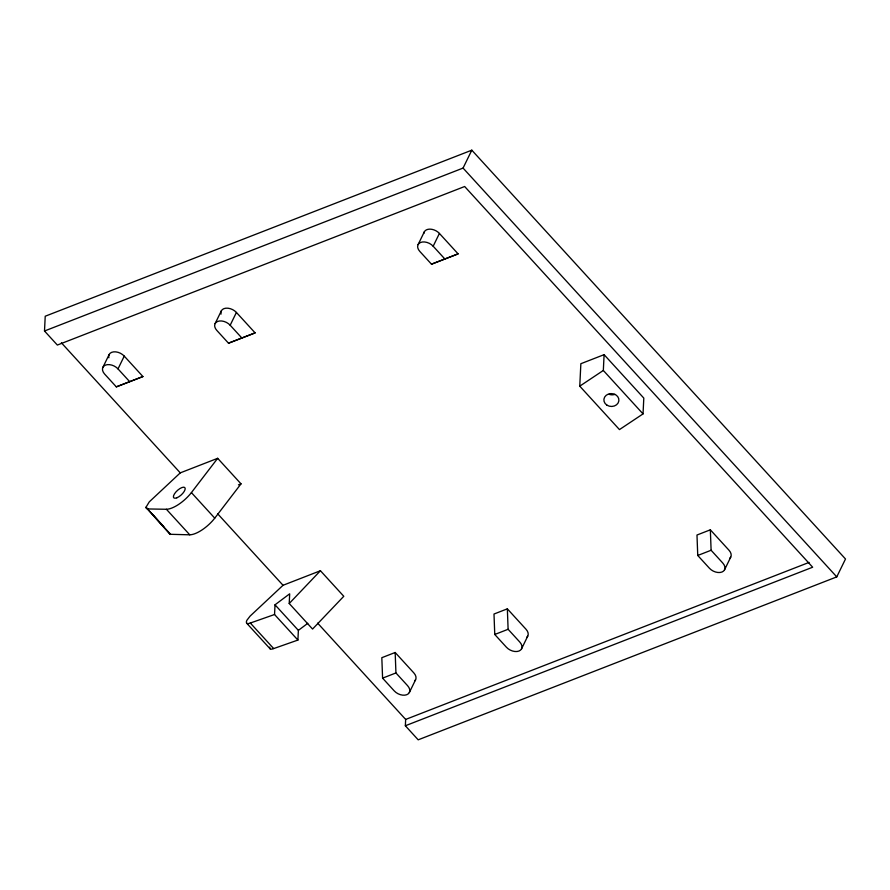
<?xml version="1.0" encoding="UTF-8"?>
<svg xmlns="http://www.w3.org/2000/svg" width="890" height="890" viewBox="0 0 890 890"><rect width="100%" height="100%" fill="white"/><g stroke="black" fill="none" stroke-linecap="round" stroke-linejoin="round"><path stroke-width="1.33" d="M405.351 725.762L812.659 567.219L464.658 186.511L57.349 345.053L44.5 331.002L45.223 316.228L471.811 150.176L845.5 558.998L836.767 576.887L418.189 739.824L405.351 725.762L405.662 719.432L317.63 623.134M274.543 614.512L275.021 604.811L289.684 593.808L289.217 603.509L312.568 629.052L343.785 596.289L320.433 570.735L283.042 585.286L250.09 616.114L246.841 620.341A7.521 2.937 -42.4 0 0 249.879 623.189L274.543 614.512L297.905 640.066L273.23 648.743A7.521 2.937 -42.4 0 1 269.77 647.119M297.905 640.066L298.373 630.365L275.021 604.811M579.757 386.16L580.859 363.71L604.099 354.665L643.804 398.097L643.036 413.895L619.462 429.592L579.757 386.16L603.331 370.451L604.099 354.665M146.005 507.244L149.275 501.86L180.269 472.868L217.672 458.317L241.023 483.86L214.757 518.158A22.562 8.822 -42.4 0 1 189.759 534.812L169.968 534.289L146.005 507.244L147.873 509.291M102.928 367.259L109.17 354.476M129.684 381.665L118.003 368.894L124.244 356.111A9.401 6.152 26 0 0 113.653 351.861A9.401 6.152 26 0 0 108.858 357.769M215.113 323.593L221.354 310.81M241.858 338L230.176 325.228L236.417 312.446A9.401 6.152 26 0 0 225.838 308.196A9.401 6.152 26 0 0 221.043 314.103M418.1 244.583L424.341 231.801M44.5 331.002L463.067 168.077L471.811 150.176M444.844 258.99L433.174 246.219L439.415 233.436A9.401 6.152 26 0 0 429.892 229.131A9.401 6.152 26 0 0 423.885 233.347M409.333 692.553L415.574 679.771M521.518 648.888L527.748 636.105M724.505 569.878L730.746 557.096M146.105 508.157L147.384 508.947L166.397 509.269A22.562 8.822 -42.4 0 0 191.406 492.604L217.672 458.317M289.217 603.509L320.433 570.735M298.373 630.365L307.807 623.289M118.003 368.894A9.401 6.152 26 0 0 105.487 365.1A9.401 6.152 26 0 0 104.653 374.089L116.323 386.861L142.923 376.548L124.244 356.111M230.176 325.228A9.401 6.152 26 0 0 217.661 321.435A9.401 6.152 26 0 0 216.826 330.424L228.508 343.195L255.107 332.882L236.417 312.446M433.174 246.219A9.401 6.152 26 0 0 420.659 242.425A9.401 6.152 26 0 0 419.813 251.414L431.494 264.185L458.094 253.873L439.415 233.436M238.442 484.861L241.023 483.86M395.171 652.492L381.821 657.699L382.589 678.147L394.259 690.918A9.401 6.152 26 0 0 406.774 694.712A9.401 6.152 26 0 0 407.62 685.723L395.939 672.951L395.171 652.492L413.861 672.94A9.401 6.152 26 0 1 414.551 681.039M507.345 608.838L493.995 614.033L494.762 634.481L506.443 647.252A9.401 6.152 26 0 0 518.959 651.046A9.401 6.152 26 0 0 519.793 642.057L508.112 629.286L507.345 608.838L526.034 629.274A9.401 6.152 26 0 1 526.724 637.374M710.342 529.817L696.981 535.024L697.749 555.471L709.43 568.243A9.401 6.152 26 0 0 721.946 572.036A9.401 6.152 26 0 0 722.78 563.047L711.11 550.265L710.342 529.817L729.021 550.265A9.401 6.152 26 0 1 729.711 558.353M382.589 678.147L395.939 672.951M494.762 634.481L508.112 629.286M697.749 555.471L711.11 550.265M405.662 719.432L809.088 562.402M431.494 264.185L458.094 253.873M228.508 343.195L255.107 332.882M116.323 386.861L142.923 376.548M463.067 168.077L836.767 576.887M603.331 370.451L643.036 413.895M61.399 342.817L180.269 472.868M217.638 513.753L283.042 585.286M191.406 492.604L214.757 518.158M166.397 509.269L189.759 534.812M152.546 514.398L163.76 526.669M147.384 508.947L170.735 534.49M250.279 622.989L273.642 648.543M246.753 623.267L270.104 648.821M169.968 534.289L169.356 532.798M614.946 394.337A7.521 6.441 2.8 0 1 609.194 394.337M606.913 405.139A7.521 6.441 2.8 0 0 618.861 400.856A7.521 6.441 2.8 0 0 608.404 394.07A7.521 6.441 2.8 0 0 606.913 405.139M176.81 497.822A7.521 2.937 -42.4 0 0 185.176 488.343A7.521 2.937 -42.4 0 0 175.931 491.947A7.521 2.937 -42.4 0 0 176.81 497.822"/></g></svg>
